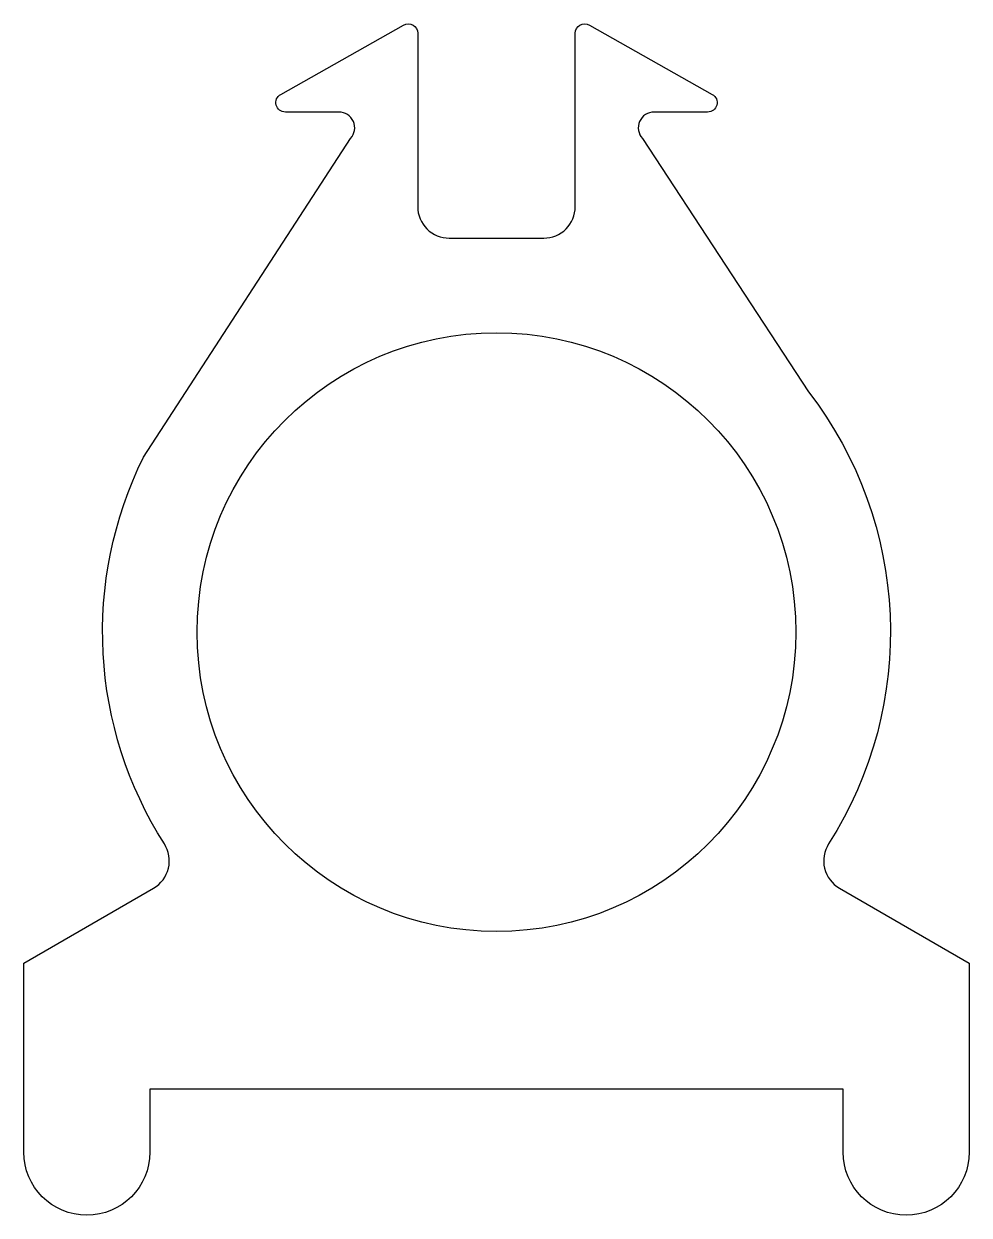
# Model space of a CAD drawing. Extents: x 164.9 to 194.9, y 207.6 to 245.4.
import ezdxf

# ---------------------------------------------------------------- set-up
doc = ezdxf.new("R2010")
doc.units = 0
doc.layers.add('ANA', color=220, linetype='CONTINUOUS')

msp = doc.modelspace()

# ---------------------------------------------------------------- linework, layer by layer
at = {"layer": 'ANA'}
msp.add_lwpolyline([(173.07, 243.114), (176.97, 245.314, -0.574024), (177.417, 245.052), (177.417, 239.552, 0.414214), (178.417, 238.552), (181.417, 238.552, 0.414214), (182.417, 239.552), (182.417, 245.052, -0.574024), (182.865, 245.314), (186.765, 243.114, -0.771304), (186.617, 242.552), (184.917, 242.552, 0.651739), (184.548, 241.715), (189.823, 233.676, -0.315777), (190.457, 219.333, 0.427149), (190.801, 217.929), (194.917, 215.552), (194.917, 209.552, -1), (190.917, 209.552), (190.917, 211.552), (168.917, 211.552), (168.917, 209.552, -1), (164.917, 209.552), (164.917, 215.552), (169.034, 217.929, 0.427149), (169.377, 219.333, -0.262598), (168.715, 231.598), (175.287, 241.715, 0.651739), (174.917, 242.552), (173.217, 242.552, -0.771304)], format="xyb", close=True, dxfattribs=at)
msp.add_circle((179.917, 226.052), 9.5, dxfattribs=at)

doc.saveas('drawing.dxf')
